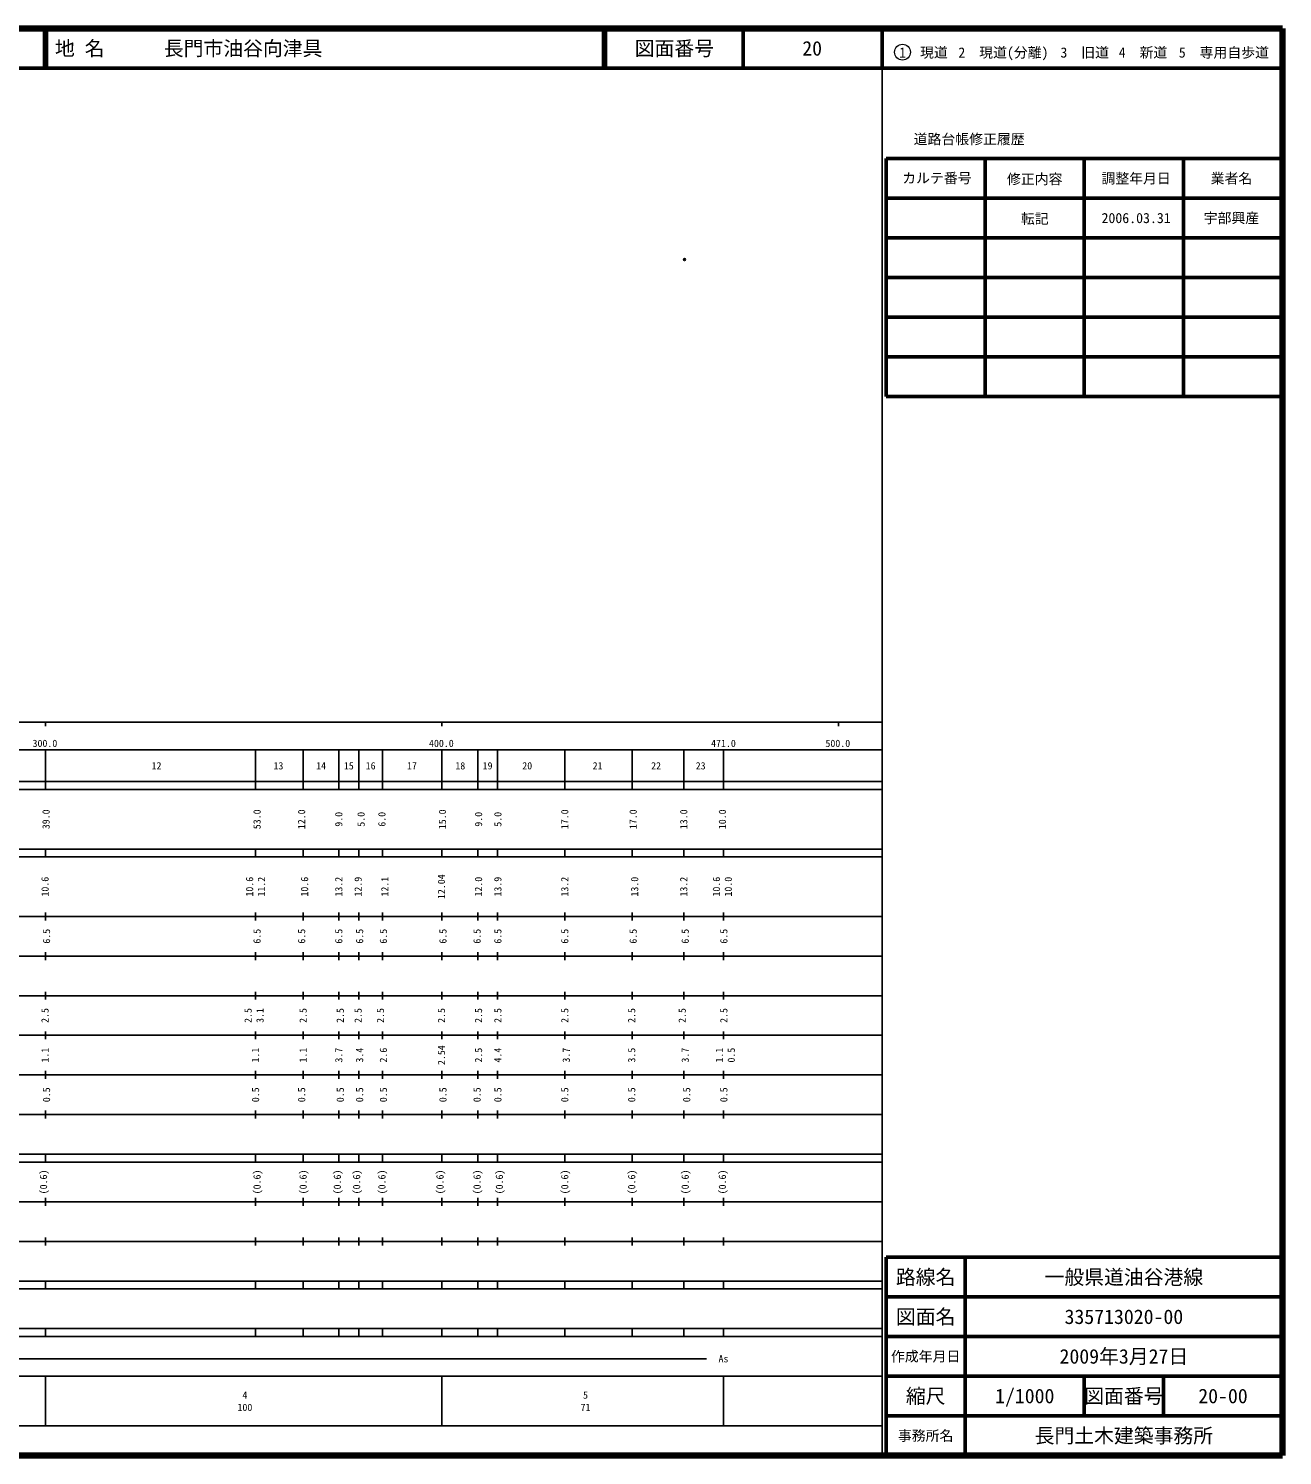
# Model space of a CAD drawing. Units: millimetres on the paper. Extents: x 40 to 680, y 20 to 380.
# Drawn here: x 363.7 to 680, y 20 to 380 of the extents above; entities that cross this region are included whole.
import ezdxf
from ezdxf.enums import TextEntityAlignment as Align

# ---------------------------------------------------------------- set-up
doc = ezdxf.new("R2010")
doc.units = ezdxf.units.MM
doc.header["$PDMODE"] = 32
doc.header["$PDSIZE"] = 0.5
doc.layers.add('M-OTRS', color=6, linetype='Continuous')
for name, color, linetype, lineweight in [('M-TTL', 2, 'Continuous', 140), ('M-TTL-BAND', 7, 'Continuous', 25), ('M-TTL-FRAM', 2, 'Continuous', 50), ('M-TTL-LINE', 7, 'Continuous', 50), ('M-TTL-TXT', 7, 'Continuous', 13)]:
    doc.layers.add(name, color=color, linetype=linetype, lineweight=lineweight)
doc.styles.add('ＭＳ ゴシック', font='')
doc.styles.get('ＭＳ ゴシック').set_extended_font_data('MS Gothic')

msp = doc.modelspace()

# ---------------------------------------------------------------- linework, layer by layer
at = {"layer": 'M-OTRS'}
msp.add_point((529.196, 321.72), dxfattribs=at)
at = {"layer": 'M-TTL'}
for p, q in [((680, 380), (40, 380)), ((680, 20), (680, 380)), ((40, 20), (680, 20))]:
    msp.add_line(p, q, dxfattribs=at)
at = {"layer": 'M-TTL-BAND'}
for p, q in [((579, 20), (579, 370)), ((40, 205), (579, 205)), ((368, 205), (368, 204)), ((468, 205), (468, 204)), ((568, 205), (568, 204)), ((68, 198), (579, 198)), ((368, 198), (368, 188)), ((421, 198), (421, 188)), ((433, 198), (433, 188)), ((442, 198), (442, 188)), ((447, 198), (447, 188)), ((453, 198), (453, 188)), ((468, 198), (468, 188)), ((477, 198), (477, 188)), ((482, 198), (482, 188)), ((499, 198), (499, 188)), ((516, 198), (516, 188)), ((529, 198), (529, 188)), ((539, 198), (539, 188)), ((40, 190), (579, 190)), ((40, 188), (579, 188)), ((40, 173), (579, 173)), ((368, 171), (368, 173)), ((421, 173), (421, 171)), ((433, 173), (433, 171)), ((442, 173), (442, 171)), ((447, 173), (447, 171)), ((453, 173), (453, 171)), ((468, 171), (468, 173)), ((477, 173), (477, 171)), ((482, 173), (482, 171)), ((499, 173), (499, 171)), ((516, 173), (516, 171)), ((529, 173), (529, 171)), ((539, 173), (539, 171)), ((40, 171), (579, 171)), ((40, 156), (579, 156)), ((368, 155), (368, 157)), ((421, 157), (421, 155)), ((433, 157), (433, 155)), ((442, 157), (442, 155)), ((447, 157), (447, 155)), ((453, 157), (453, 155)), ((468, 155), (468, 157)), ((477, 157), (477, 155)), ((482, 157), (482, 155)), ((499, 157), (499, 155)), ((516, 157), (516, 155)), ((529, 157), (529, 155)), ((539, 157), (539, 155)), ((46, 146), (579, 146)), ((368, 145), (368, 147)), ((421, 147), (421, 145)), ((433, 147), (433, 145)), ((442, 147), (442, 145)), ((447, 147), (447, 145)), ((453, 147), (453, 145)), ((468, 145), (468, 147)), ((477, 147), (477, 145)), ((482, 147), (482, 145)), ((499, 147), (499, 145)), ((516, 147), (516, 145)), ((529, 147), (529, 145)), ((539, 147), (539, 145)), ((368, 135), (368, 137)), ((421, 137), (421, 135)), ((433, 137), (433, 135)), ((442, 137), (442, 135)), ((447, 137), (447, 135)), ((453, 137), (453, 135)), ((468, 135), (468, 137)), ((477, 137), (477, 135)), ((482, 137), (482, 135)), ((499, 137), (499, 135)), ((516, 137), (516, 135)), ((529, 137), (529, 135)), ((539, 137), (539, 135)), ((52, 136), (579, 136)), ((46, 126), (579, 126)), ((368, 125), (368, 127)), ((421, 127), (421, 125)), ((433, 127), (433, 125)), ((442, 127), (442, 125)), ((447, 127), (447, 125)), ((453, 127), (453, 125)), ((468, 125), (468, 127)), ((477, 127), (477, 125)), ((482, 127), (482, 125)), ((499, 127), (499, 125)), ((516, 127), (516, 125)), ((529, 127), (529, 125)), ((539, 127), (539, 125)), ((52, 116), (579, 116)), ((368, 115), (368, 117)), ((421, 117), (421, 115)), ((433, 117), (433, 115)), ((442, 117), (442, 115)), ((447, 117), (447, 115)), ((453, 117), (453, 115)), ((468, 115), (468, 117)), ((477, 117), (477, 115)), ((482, 117), (482, 115)), ((499, 117), (499, 115)), ((516, 117), (516, 115)), ((529, 117), (529, 115)), ((539, 117), (539, 115)), ((46, 106), (579, 106)), ((368, 105), (368, 107)), ((421, 107), (421, 105)), ((433, 107), (433, 105)), ((442, 107), (442, 105)), ((447, 107), (447, 105)), ((453, 107), (453, 105)), ((468, 105), (468, 107)), ((477, 107), (477, 105)), ((482, 107), (482, 105)), ((499, 107), (499, 105)), ((516, 107), (516, 105)), ((529, 107), (529, 105)), ((539, 107), (539, 105)), ((40, 96), (579, 96)), ((40, 94), (579, 94)), ((368, 94), (368, 96)), ((421, 96), (421, 94)), ((433, 96), (433, 94)), ((442, 96), (442, 94)), ((447, 96), (447, 94)), ((453, 96), (453, 94)), ((468, 94), (468, 96)), ((477, 96), (477, 94)), ((482, 96), (482, 94)), ((499, 96), (499, 94)), ((516, 96), (516, 94)), ((529, 96), (529, 94)), ((539, 96), (539, 94)), ((49, 84), (579, 84)), ((368, 83), (368, 85)), ((421, 85), (421, 83)), ((433, 85), (433, 83)), ((442, 85), (442, 83)), ((447, 85), (447, 83)), ((453, 85), (453, 83)), ((468, 83), (468, 85)), ((477, 85), (477, 83)), ((482, 85), (482, 83)), ((499, 85), (499, 83)), ((516, 85), (516, 83)), ((529, 85), (529, 83)), ((539, 85), (539, 83)), ((40, 74), (579, 74)), ((368, 73), (368, 75)), ((421, 75), (421, 73)), ((433, 75), (433, 73)), ((442, 75), (442, 73)), ((447, 75), (447, 73)), ((453, 75), (453, 73)), ((468, 73), (468, 75)), ((477, 75), (477, 73)), ((482, 75), (482, 73)), ((499, 75), (499, 73)), ((516, 75), (516, 73)), ((529, 75), (529, 73)), ((539, 75), (539, 73)), ((40, 64), (579, 64)), ((40, 62), (579, 62)), ((368, 62), (368, 64)), ((421, 64), (421, 62)), ((433, 64), (433, 62)), ((442, 64), (442, 62)), ((447, 64), (447, 62)), ((453, 64), (453, 62)), ((468, 62), (468, 64)), ((477, 64), (477, 62)), ((482, 64), (482, 62)), ((499, 64), (499, 62)), ((516, 64), (516, 62)), ((529, 64), (529, 62)), ((539, 64), (539, 62)), ((40, 52), (579, 52)), ((368, 50), (368, 52)), ((421, 52), (421, 50)), ((433, 52), (433, 50)), ((442, 52), (442, 50)), ((447, 52), (447, 50)), ((453, 52), (453, 50)), ((468, 50), (468, 52)), ((477, 52), (477, 50)), ((482, 52), (482, 50)), ((499, 52), (499, 50)), ((516, 52), (516, 50)), ((529, 52), (529, 50)), ((539, 52), (539, 50)), ((40, 50), (579, 50)), ((70.805, 44.406), (534.69, 44.406)), ((40, 40), (579, 40)), ((368, 40), (368, 27.5)), ((468, 40), (468, 27.5)), ((539, 40), (539, 27.5)), ((68, 27.5), (579, 27.5))]:
    msp.add_line(p, q, dxfattribs=at)
at = {"layer": 'M-TTL-FRAM'}
for p, q in [((580, 347.197), (580, 287.197)), ((580, 347.197), (680, 347.197)), ((580, 287.197), (680, 287.197)), ((680, 70), (580, 70)), ((580, 70), (580, 20))]:
    msp.add_line(p, q, dxfattribs=at)
at = {"layer": 'M-TTL-LINE'}
for p, q in [((367.75, 380), (367.75, 370)), ((368.25, 380), (368.25, 370)), ((508.747, 380), (508.747, 370)), ((509.247, 380), (509.247, 370)), ((543.997, 380), (543.997, 370)), ((579, 380), (579, 370)), ((40, 370), (680, 370)), ((605, 347.197), (605, 287.197)), ((630, 347.197), (630, 287.197)), ((655, 347.197), (655, 287.197)), ((580, 337.197), (680, 337.197)), ((580, 327.197), (680, 327.197)), ((580, 317.197), (680, 317.197)), ((580, 307.197), (680, 307.197)), ((580, 297.197), (680, 297.197)), ((600, 70), (600, 20)), ((680, 60), (580, 60)), ((680, 50), (580, 50)), ((680, 40), (580, 40)), ((630, 40), (630, 30)), ((650, 40), (650, 30)), ((680, 30), (580, 30))]:
    msp.add_line(p, q, dxfattribs=at)
at = {"layer": 'M-TTL-TXT'}
msp.add_circle((584.147, 374.034), 2, dxfattribs=at)

# ---------------------------------------------------------------- texts
at = {"layer": 'M-TTL-BAND', "style": 'ＭＳ ゴシック'}
for s, p in [('300.0', (367.844, 198.195)), ('400.0', (467.844, 198.195)), ('471.0', (539, 198.195)), ('500.0', (567.844, 198.195))]:
    msp.add_text(s, height=1.833, dxfattribs=at).set_placement(p, align=Align.BOTTOM_CENTER)
for s, p in [('12', (395.988, 194)), ('13', (426.748, 194)), ('14', (437.498, 194)), ('15', (444.498, 194)), ('16', (449.998, 194)), ('17', (460.426, 194)), ('18', (472.627, 194)), ('19', (479.499, 194)), ('20', (489.5, 194)), ('21', (507.25, 194)), ('22', (522.001, 194)), ('23', (533.251, 194)), ('As', (539, 44.406)), ('4', (418.288, 35.238)), ('5', (504.208, 35.238)), ('100', (418.288, 32.131)), ('71', (504.208, 32.131))]:
    msp.add_text(s, height=1.833, dxfattribs=at).set_placement(p, align=Align.MIDDLE_CENTER)
for s, p in [('39.0', (368.106, 180.5)), ('53.0', (421.33, 180.5)), ('12.0', (432.581, 180.5)), ('9.0', (441.956, 180.5)), ('5.0', (447.581, 180.5)), ('6.0', (452.832, 180.5)), ('15.0', (468.106, 180.5)), ('9.0', (477.207, 180.5)), ('5.0', (482.083, 180.5)), ('17.0', (498.958, 180.5)), ('17.0', (516.209, 180.5)), ('13.0', (528.959, 180.5)), ('10.0', (538.71, 180.5)), ('10.6', (367.854, 163.5)), ('10.6', (419.455, 163.5)), ('11.2', (422.455, 163.5)), ('10.6', (433.331, 163.5)), ('13.2', (441.956, 163.5)), ('12.9', (446.831, 163.5)), ('12.1', (453.582, 163.5)), ('12.04', (467.854, 163.5)), ('12.0', (477.207, 163.5)), ('13.9', (482.083, 163.5)), ('13.2', (498.958, 163.5)), ('13.0', (516.584, 163.5)), ('13.2', (528.959, 163.5)), ('10.6', (537.21, 163.5)), ('10.0', (540.21, 163.5)), ('6.5', (368.229, 151)), ('6.5', (421.33, 151)), ('6.5', (432.581, 151)), ('6.5', (441.956, 151)), ('6.5', (447.206, 151)), ('6.5', (453.207, 151)), ('6.5', (468.229, 151)), ('6.5', (476.832, 151)), ('6.5', (482.083, 151)), ('6.5', (498.958, 151)), ('6.5', (516.209, 151)), ('6.5', (529.334, 151)), ('6.5', (539.085, 151)), ('2.5', (367.854, 131)), ('2.5', (419.08, 131)), ('3.1', (422.08, 131)), ('2.5', (432.956, 131)), ('2.5', (442.331, 131)), ('2.5', (446.831, 131)), ('2.5', (452.457, 131)), ('2.5', (467.854, 131)), ('2.5', (477.207, 131)), ('2.5', (482.083, 131)), ('2.5', (498.958, 131)), ('2.5', (515.834, 131)), ('2.5', (528.584, 131)), ('2.5', (539.085, 131)), ('1.1', (367.854, 121)), ('1.1', (420.955, 121)), ('1.1', (432.956, 121)), ('3.7', (441.956, 121)), ('3.4', (447.206, 121)), ('2.6', (453.207, 121)), ('2.54', (467.854, 121)), ('2.5', (477.207, 121)), ('4.4', (482.083, 121)), ('3.7', (499.333, 121)), ('3.5', (515.834, 121)), ('3.7', (529.334, 121)), ('1.1', (537.96, 121)), ('0.5', (540.96, 121)), ('0.5', (368.229, 111)), ('0.5', (420.955, 111)), ('0.5', (432.581, 111)), ('0.5', (442.331, 111)), ('0.5', (447.206, 111)), ('0.5', (453.207, 111)), ('0.5', (468.229, 111)), ('0.5', (476.832, 111)), ('0.5', (482.083, 111)), ('0.5', (498.958, 111)), ('0.5', (515.834, 111)), ('0.5', (529.709, 111)), ('0.5', (539.085, 111)), ('(0.6)', (367.479, 89)), ('(0.6)', (421.33, 89)), ('(0.6)', (432.956, 89)), ('(0.6)', (441.581, 89)), ('(0.6)', (446.456, 89)), ('(0.6)', (452.832, 89)), ('(0.6)', (467.479, 89)), ('(0.6)', (476.832, 89)), ('(0.6)', (482.458, 89)), ('(0.6)', (498.958, 89)), ('(0.6)', (515.834, 89)), ('(0.6)', (529.334, 89)), ('(0.6)', (538.71, 89))]:
    msp.add_text(s, height=1.833, rotation=90, dxfattribs=at).set_placement(p, align=Align.MIDDLE_CENTER)
at = {"layer": 'M-TTL-TXT', "style": 'ＭＳ ゴシック'}
msp.add_text('地 名      長門市油谷向津具', height=3.666, dxfattribs=at).set_placement((370.38, 375), align=Align.MIDDLE_LEFT)
for s, height, p in [('図面番号', 3.666, (526.622, 375)), ('20', 3.666, (561.372, 375)), ('1\u3000現道', 2.566, (589.448, 373.958)), ('2\u3000現道(分離)', 2.566, (609.619, 373.958)), ('3\u3000旧道', 2.566, (630.121, 373.958)), ('4\u3000新道', 2.566, (644.824, 373.958)), ('5\u3000専用自歩道', 2.566, (665.228, 373.958)), ('道路台帳修正履歴', 2.566, (600.968, 352.113)), ('カルテ番号', 2.566, (592.839, 342.277)), ('修正内容', 2.566, (617.509, 342.023)), ('調整年月日', 2.566, (643.089, 342.197)), ('業者名', 2.566, (667.134, 342.197)), ('転記', 2.566, (617.509, 332.023)), ('2006.03.31', 2.566, (643.089, 332.197)), ('宇部興産', 2.566, (667.134, 332.197)), ('路線名', 3.666, (590, 65)), ('一般県道油谷港線', 3.666, (640, 65)), ('図面名', 3.666, (590, 55)), ('335713020-00', 3.666, (640, 55)), ('2009年3月27日', 3.666, (640, 45)), ('作成年月日', 2.566, (590, 45)), ('縮尺', 3.666, (590, 35)), ('1/1000', 3.666, (615, 35)), ('図面番号', 3.666, (640, 35)), ('20-00', 3.666, (665, 35)), ('事務所名', 2.566, (590, 25)), ('長門土木建築事務所', 3.666, (640, 25))]:
    msp.add_text(s, height=height, dxfattribs=at).set_placement(p, align=Align.MIDDLE_CENTER)

doc.saveas('drawing.dxf')
